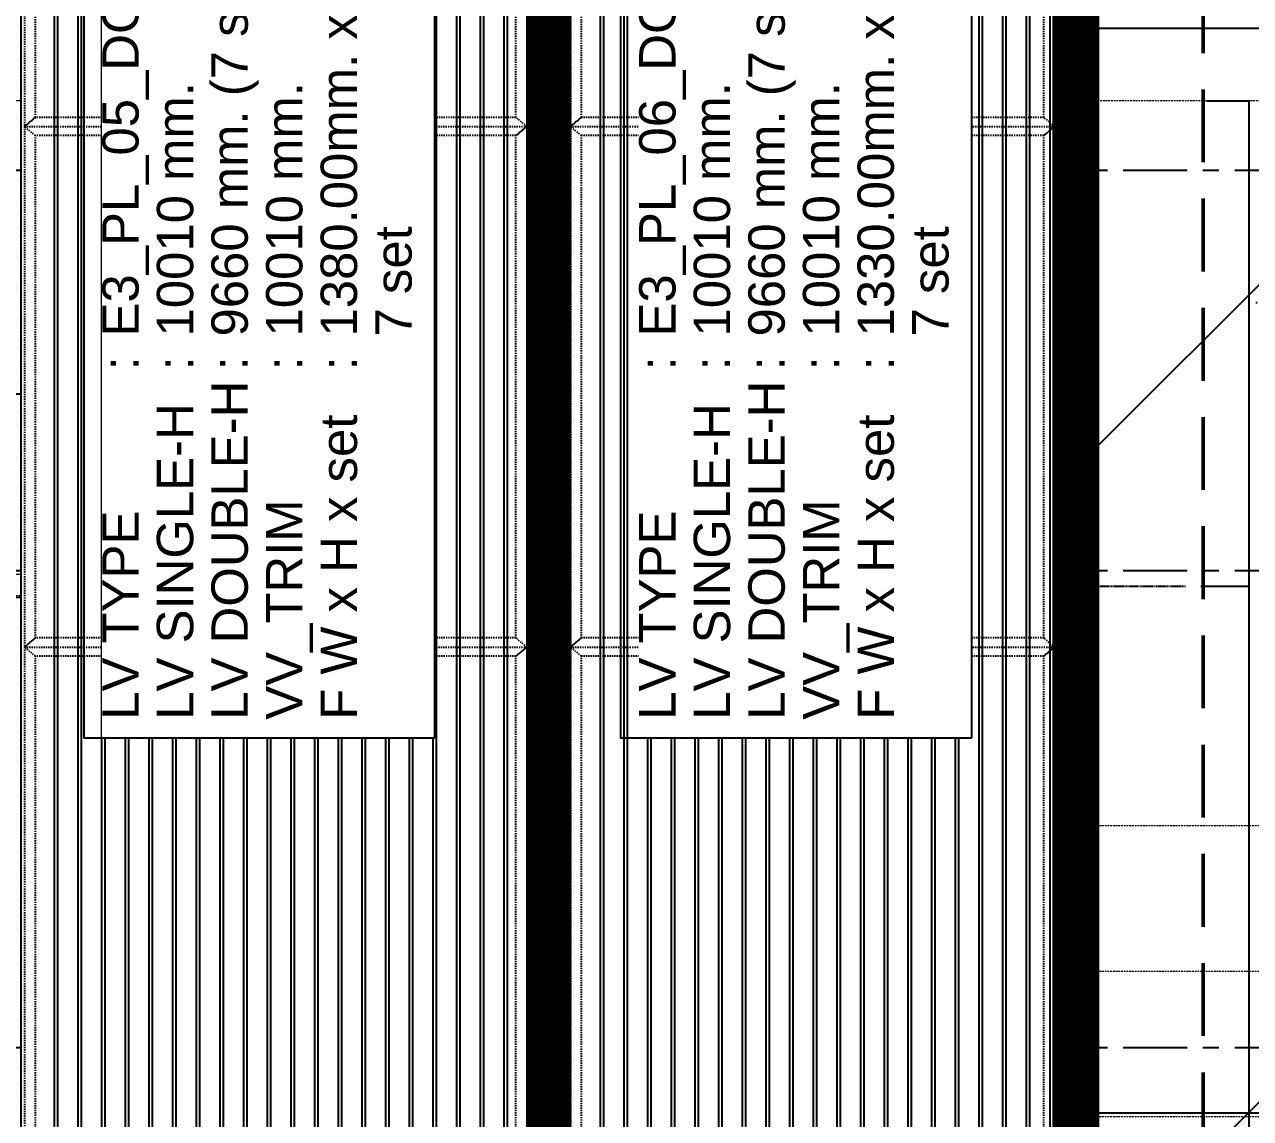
# Model space of a CAD drawing. Header units: millimetres. Extents: x 663313 to 1226001, y 1431724 to 1620898.
# Drawn here: x 960317 to 963686, y 1515950 to 1518955 of the extents above; entities that cross this region are included whole.
import ezdxf

# ---------------------------------------------------------------- set-up
doc = ezdxf.new("R2010")
doc.units = ezdxf.units.MM
doc.set_wipeout_variables(frame=1)
for name, pattern in [('CENTER', [50.8, 31.75, -6.35, 6.35, -6.35]), ('DPA_Grid _ Level 100', [1000, 550, -160, 130, -160]), ('DPA_Hidden 50', [300, 200, -100]), ('Grid Line', [22.225, 12.7, -3.175, 3.175, -3.175]), ('HIDDEN', [0.375, 0.25, -0.125]), ('TA_GL_000.70000', [1.925, 0.7, -0.175, 0.175, -0.175, 0.7]), ('TA_HL_001.00000', [6.5, 3.55, -2.95]), ('XKITLINE00', [0]), ('XKITLINE02', [4, 2, -2])]:
    doc.linetypes.add(name, pattern=pattern)
for name, color, linetype, plot in [('000 - 0_HIDE_OBJ_FRAMING_DEF_SUB', 7, 'Continuous', False), ('000_AREA_ASPG_AREA_HATCH_', 7, 'Continuous', False), ('000_AREA_ASPG_AREA_MAIN_COLOR_1', 7, 'Continuous', False)]:
    doc.layers.add(name, color=color, linetype=linetype, plot=plot)
for name, color, linetype in [('000 - 0_SYM_DWG_GRIDLINE_MAIN_COLOR_251', 7, 'Continuous'), ('000 - CONCRETE_COL_HATCH_', 7, 'Continuous'), ('000 - CONCRETE_PRECAST_MAIN_COLOR_1', 7, 'Continuous'), ('000 - CONCRETE_PRECAST_MAIN_COLOR_3', 7, 'Continuous'), ('000 - CONCRETE_PRECAST_WIPEOUT_', 7, 'Continuous'), ('000 - ESTIMATE_ASPG_MAIN_COLOR_6', 7, 'Continuous'), ('000 - ESTIMATE_ASPG_TEXT_COLOR_1', 7, 'Continuous'), ('000 - ESTIMATE_ASPG_WIPEOUT_', 7, 'Continuous'), ('000 - GRID', 7, 'CENTER'), ('010 - ASPG_EXTR_MAIN_COLOR_2', 7, 'Continuous'), ('010 - ASPG_EXTR_WIPEOUT_', 7, 'Continuous'), ('010 - ASPG_FRAMING_MAIN_COLOR_1', 7, 'Continuous'), ('010 - ASPG_FRAMING_SUB_COLOR_2', 7, 'Continuous')]:
    doc.layers.add(name, color=color, linetype=linetype)
for name, color, linetype, lineweight in [('A-FLOR-E', 7, 'Continuous', 9), ('Bolt', 7, 'Continuous', 0), ('Part', 7, 'Continuous', 0)]:
    doc.layers.add(name, color=color, linetype=linetype, lineweight=lineweight)
doc.styles.add('_Arial', font='arial.ttf')
doc.styles.add('Arial', font='arial.ttf')
doc.styles.add('TA', font='', dxfattribs={"height": 4.5})
doc.styles.get('TA').set_extended_font_data('Cordia New')
doc.dimstyles.new('Dim - 40 - End', dxfattribs={"dimscale": 0.04, "dimtxt": 3, "dimasz": 1, "dimexe": 0, "dimexo": 2.5, "dimgap": 1.5, "dimtad": 1, "dimdec": 0, "dimlfac": 1000, "dimzin": 1, "dimdsep": 46, "dimtxsty": 'Arial', "dimblk": 'END', "dimcen": 0.09, "dimclrd": 7, "dimclre": 7, "dimclrt": 7, "dimadec": 0, "dimazin": 0, "dimtfac": 1, "dimtdec": 0, "dimtix": 1, "dimtofl": 0, "dimtmove": 2, "dimatfit": 3, "dimfxl": 1, "dimtfill": 1, "dimtfillclr": 256, "dimtolj": 1, "dimtzin": 0, "dimarcsym": 0})

# ---------------------------------------------------------------- blocks, each defined once
blk = doc.blocks.new('*U4825')
at = {"layer": '000 - 0_SYM_DWG_GRIDLINE_MAIN_COLOR_251', "color": 7, "linetype": 'ByBlock', "ltscale": 5}
blk.add_line((30, 0), (-326, 0), dxfattribs=at)
at = {"color": 7, "style": 'TA', "flags": 1}
blk.add_attdef('LOCATION', (6, -6), '', height=4.5, rotation=270, dxfattribs=at)
blk = doc.blocks.new('W-1-PP18-ST_ENT4_REV00_20260602-145720_ELEVATION_3_DIMS')
at = {"layer": '000 - GRID', "color": 7, "linetype": 'TA_GL_000.70000', "xscale": 50, "yscale": 50, "zscale": 50, "rotation": 180}
for p in [(-14800, 110950), (-14800, 109850), (-14800, 108540)]:
    blk.add_blockref('*U4825', p, dxfattribs=at)
blk = doc.blocks.new('DPA_AN_Callout - DPA_AN_Callout-24593721-ENT 4 ELE-3 sheet')
at = {"layer": '000 - 0_HIDE_OBJ_FRAMING_DEF_SUB', "color": 7, "linetype": 'DPA_Hidden 50', "lineweight": 50}
blk.add_line((-1801315.9, 115371.7), (-1801315.9, 106063.9), dxfattribs=at)
blk = doc.blocks.new('W-1-PP18-ST_ENT4_REV00_20260602-153342_ELEVATION_3_EX')
at = {"layer": '000 - 0_HIDE_OBJ_FRAMING_DEF_SUB', "color": 7, "linetype": 'DPA_Grid _ Level 100'}
blk.add_line((-21029.5361, 110950), (7102.1056, 110950), dxfattribs=at)
at = {"layer": '000 - 0_HIDE_OBJ_FRAMING_DEF_SUB', "color": 7}
blk.add_blockref('DPA_AN_Callout - DPA_AN_Callout-24593721-ENT 4 ELE-3 sheet', (1797178.8102, 0), dxfattribs=at)
blk = doc.blocks.new('GM_Louver Grill Vertical Z1 - Z Profile-23736417-ENT 4 ELE-3 sheet')
at = {"layer": '000 - 0_HIDE_OBJ_FRAMING_DEF_SUB', "color": 7}
blk.add_line((-1809423.6, 105340), (-1809423.6, 115350), dxfattribs=at)
blk = doc.blocks.new('8')
at = {"layer": '000 - 0_HIDE_OBJ_FRAMING_DEF_SUB', "color": 7}
for p, q in [((187024.8, 105340), (187024.8, 115350)), ((187124.8, 105340), (187124.8, 115350)), ((188524.8, 115350), (188524.8, 105340))]:
    blk.add_line(p, q, dxfattribs=at)
for points in [[(187074.8, 115350), (185574.8, 115350), (185574.8, 105340), (187074.8, 105340)], [(187074.8, 115350), (188574.8, 115350), (188574.8, 105340), (187074.8, 105340)]]:
    blk.add_lwpolyline(points, close=True, dxfattribs=at)
for p in [(1995098.5, 0), (1995173.5, 0), (1995248.5, 0), (1995323.5, 0), (1995398.5, 0), (1995473.5, 0), (1995548.5, 0), (1995623.5, 0), (1995698.5, 0), (1995773.5, 0), (1995848.5, 0), (1995923.5, 0), (1995998.5, 0), (1996073.5, 0), (1996148.5, 0), (1996223.5, 0), (1996298.5, 0), (1996373.5, 0), (1996598.5, 0), (1996673.5, 0), (1996748.5, 0), (1996823.5, 0), (1996898.5, 0), (1996973.5, 0), (1997048.5, 0), (1997123.5, 0), (1997198.5, 0), (1997273.5, 0), (1997348.5, 0), (1997423.5, 0), (1997498.5, 0), (1997573.5, 0), (1997648.5, 0), (1997723.5, 0), (1997798.5, 0), (1997873.5, 0)]:
    blk.add_blockref('GM_Louver Grill Vertical Z1 - Z Profile-23736417-ENT 4 ELE-3 sheet', p, dxfattribs=at)
blk = doc.blocks.new('*A3565474')
at = {"layer": 'Part', "color": 7, "linetype": 'XKITLINE00', "lineweight": 0}
for p, q in [((691.98721, 131.130227), (691.98721, 118.530227)), ((692.98721, 131.130227), (691.98721, 131.130227)), ((692.98721, 131.130227), (692.98721, 118.530227)), ((691.98721, 117.820227), (691.98721, 103.530227)), ((692.98721, 117.820227), (692.98721, 111.630227)), ((692.98721, 107.630227), (692.98721, 103.530227)), ((691.98721, 102.820227), (691.98721, 88.530227)), ((692.98721, 102.820227), (692.98721, 88.530227)), ((691.98721, 87.820227), (691.98721, 84.030227)), ((692.98721, 84.030227), (692.98721, 87.820227)), ((691.98721, 84.030227), (692.98721, 84.030227))]:
    blk.add_line(p, q, dxfattribs=at)
at = {"layer": 'Part', "color": 7, "linetype": 'XKITLINE02', "lineweight": 0}
for p, q in [((691.987211, 131.130227), (691.987211, 84.030227)), ((692.45721, 131.130227), (692.45721, 84.030227)), ((692.457211, 131.130227), (692.457211, 84.030227)), ((692.51721, 131.130227), (692.51721, 84.030227)), ((692.517211, 131.130227), (692.517211, 84.030227)), ((692.987211, 131.130227), (692.98721, 131.130227)), ((692.987211, 131.130227), (692.98721, 131.130227)), ((692.987211, 84.030227), (692.987211, 131.130227)), ((691.98721, 118.530227), (691.98721, 117.820227)), ((692.98721, 118.530227), (692.98721, 117.820227)), ((692.98721, 111.630227), (692.98721, 107.630227)), ((691.98721, 103.530227), (691.98721, 102.820227)), ((692.98721, 103.530227), (692.98721, 102.820227)), ((691.98721, 88.530227), (691.98721, 87.820227)), ((692.98721, 88.530227), (692.98721, 87.820227)), ((692.987211, 84.030227), (692.98721, 84.030227)), ((692.987211, 84.030227), (692.98721, 84.030227))]:
    blk.add_line(p, q, dxfattribs=at)
blk = doc.blocks.new('*A3668510')
at = {"layer": 'Part', "color": 7, "linetype": 'XKITLINE00', "lineweight": 0}
for p, q in [((692.517208, 117.820227), (692.457208, 117.820227)), ((692.457208, 117.520227), (692.457208, 117.820227)), ((692.51721, 117.820227), (692.517208, 117.820227)), ((692.517208, 117.820227), (692.517208, 117.520227)), ((692.517208, 117.520227), (692.457208, 117.520227)), ((692.45721, 116.820227), (692.457208, 117.520227)), ((692.517208, 117.520227), (692.51721, 116.820227)), ((692.51721, 116.820227), (692.45721, 116.820227))]:
    blk.add_line(p, q, dxfattribs=at)
at = {"layer": 'Part', "color": 7, "linetype": 'XKITLINE02', "lineweight": 0}
for p, q in [((692.45721, 116.820227), (692.45721, 117.820227)), ((692.51721, 117.820227), (692.517208, 117.820227)), ((692.51721, 116.820227), (692.51721, 117.820227))]:
    blk.add_line(p, q, dxfattribs=at)
blk = doc.blocks.new('*A3669511')
at = {"layer": 'Part', "color": 7, "linetype": 'XKITLINE00', "lineweight": 0}
for p, q in [((691.987208, 117.820227), (691.987208, 117.880227)), ((692.987208, 117.820227), (691.987208, 117.820227)), ((692.987208, 117.820227), (692.987208, 117.880227)), ((692.98721, 117.820227), (692.987208, 117.820227))]:
    blk.add_line(p, q, dxfattribs=at)
at = {"layer": 'Part', "color": 7, "linetype": 'XKITLINE02', "lineweight": 0}
for p, q in [((691.987208, 117.880227), (691.98721, 117.880227)), ((691.987208, 117.880227), (692.98721, 117.880227)), ((691.98721, 117.880227), (691.98721, 117.820227)), ((692.987208, 117.820227), (692.98721, 117.820227)), ((692.98721, 117.880227), (692.98721, 117.820227))]:
    blk.add_line(p, q, dxfattribs=at)
blk = doc.blocks.new('*A3670512')
at = {"layer": 'Bolt'}
for points in [[(692.257, 117.94), (692.257, 117.88), (692.117, 117.88), (692.117, 117.94)], [(692.857, 117.94), (692.857, 117.88), (692.717, 117.88), (692.717, 117.94)], [(692.257, 117.88), (692.257, 117.82), (692.117, 117.82), (692.117, 117.88)], [(692.857, 117.88), (692.857, 117.82), (692.717, 117.82), (692.717, 117.88)]]:
    blk.add_hatch(color=7, dxfattribs=at).paths.add_polyline_path(points, flags=17)
at = {"layer": 'Bolt', "color": 7, "linetype": 'XKITLINE00', "lineweight": 0}
for p, q in [((692.117, 117.88), (692.117, 117.94)), ((692.187, 117.741), (692.187, 118.17)), ((692.257, 117.88), (692.257, 117.94)), ((692.717, 117.88), (692.717, 117.94)), ((692.787, 117.741), (692.787, 118.17)), ((692.857, 117.88), (692.857, 117.94)), ((692.117, 117.82), (692.117, 117.88)), ((692.257, 117.82), (692.257, 117.88)), ((692.717, 117.82), (692.717, 117.88)), ((692.857, 117.82), (692.857, 117.88))]:
    blk.add_line(p, q, dxfattribs=at)
blk = doc.blocks.new('*A3676518')
at = {"layer": 'Part', "color": 7, "linetype": 'XKITLINE00', "lineweight": 0}
for p, q in [((691.38721, 131.230227), (691.38721, 131.330227)), ((693.58721, 131.330227), (691.38721, 131.330227)), ((693.58721, 131.230227), (691.38721, 131.230227)), ((693.58721, 131.230227), (693.58721, 131.330227)), ((693.58721, 131.330227), (693.587211, 131.330227)), ((693.587211, 131.230227), (693.58721, 131.230227))]:
    blk.add_line(p, q, dxfattribs=at)
at = {"layer": 'Part', "color": 7, "linetype": 'XKITLINE02', "lineweight": 0}
for p, q in [((691.387211, 131.230227), (691.387211, 131.330227)), ((693.587211, 131.330227), (693.58721, 131.330227)), ((693.58721, 131.230227), (693.587211, 131.230227)), ((693.587211, 131.230227), (693.587211, 131.330227))]:
    blk.add_line(p, q, dxfattribs=at)
blk = doc.blocks.new('*A3677519')
at = {"layer": 'Part', "color": 7, "linetype": 'XKITLINE00', "lineweight": 0}
for p, q in [((692.51721, 131.230227), (692.51721, 131.130227)), ((693.11721, 131.180227), (692.56721, 131.180227)), ((692.56721, 131.180227), (692.56721, 131.130227)), ((693.11721, 131.230227), (693.11721, 131.180227))]:
    blk.add_line(p, q, dxfattribs=at)
at = {"layer": 'Part', "color": 7, "linetype": 'XKITLINE02', "lineweight": 0}
for p, q in [((692.51721, 131.230227), (693.117211, 131.230227)), ((692.51721, 131.130227), (692.517211, 130.630227)), ((692.56721, 131.130227), (692.567211, 130.630227)), ((693.117211, 131.230227), (693.117211, 131.180227)), ((692.567211, 130.630227), (692.51721, 130.630227))]:
    blk.add_line(p, q, dxfattribs=at)
blk = doc.blocks.new('*A3678520')
at = {"layer": 'Part', "color": 7, "linetype": 'XKITLINE00', "lineweight": 0}
for p, q in [((691.187209, 131.530227), (691.38721, 131.330227)), ((693.61721, 131.330227), (693.787209, 131.530227)), ((691.38721, 131.330227), (693.617211, 131.330227))]:
    blk.add_line(p, q, dxfattribs=at)
at = {"layer": 'Part', "color": 7, "linetype": 'XKITLINE02', "lineweight": 0}
for p, q in [((693.787212, 131.530227), (691.187209, 131.530227)), ((691.387211, 131.330227), (691.187212, 131.530227)), ((693.617211, 131.330227), (693.787212, 131.530227)), ((693.617211, 131.330227), (693.61721, 131.330227))]:
    blk.add_line(p, q, dxfattribs=at)
blk = doc.blocks.new('*A3679521')
at = {"layer": 'Bolt', "color": 7, "linetype": 'XKITLINE02', "lineweight": 0}
for p, q in [((692.567211, 131.100227), (692.517211, 131.100227)), ((692.646411, 130.930227), (692.217211, 130.930227)), ((692.517211, 131.000227), (692.457211, 131.000227)), ((692.517211, 130.860227), (692.457211, 130.860227)), ((692.567211, 130.760227), (692.517211, 130.760227))]:
    blk.add_line(p, q, dxfattribs=at)
blk = doc.blocks.new('*A3680522')
at = {"layer": 'Bolt'}
for points in [[(691.517, 131.23), (691.517, 131.33), (691.657, 131.33), (691.657, 131.23)], [(693.317, 131.23), (693.317, 131.33), (693.457, 131.33), (693.457, 131.23)]]:
    blk.add_hatch(color=7, dxfattribs=at).paths.add_polyline_path(points, flags=17)
at = {"layer": 'Bolt', "color": 7, "linetype": 'XKITLINE00', "lineweight": 0}
for p, q in [((691.517, 131.23), (691.517, 131.33)), ((691.587, 131.23), (691.587, 131.33)), ((691.657, 131.23), (691.657, 131.33)), ((693.317, 131.23), (693.317, 131.33)), ((693.387, 131.23), (693.387, 131.33)), ((693.457, 131.23), (693.457, 131.33))]:
    blk.add_line(p, q, dxfattribs=at)
blk = doc.blocks.new('END')
at = {"color": 7}
for p, q in [((2, 0), (-2, 0)), ((-1, -1), (1, 1)), ((0, 2), (0, -2))]:
    blk.add_line(p, q, dxfattribs=at)
blk = doc.blocks.new('*D5016')
at = {"layer": '000 - 0_HIDE_OBJ_FRAMING_DEF_SUB', "color": 7, "lineweight": -2, "transparency": 16777216}
for p, q in [((-4143.7, 109807.5), (-4010.3, 109807.5)), ((-4010.3, 108307.5), (-4010.3, 109807.5)), ((-4186.6, 108307.5), (-4010.3, 108307.5))]:
    blk.add_line(p, q, dxfattribs=at)
at = {"layer": 'Defpoints', "color": 7, "transparency": 16777216}
for p in [(-4143.8, 109807.5), (-4010.3, 109807.5), (-4186.7, 108307.5)]:
    blk.add_point(p, dxfattribs=at)
at = {"layer": '000 - 0_HIDE_OBJ_FRAMING_DEF_SUB', "color": 7, "lineweight": -2, "transparency": 16777216, "xscale": 0.04, "yscale": 0.04, "zscale": 0.04}
for p, rotation in [((-4010.3, 109807.5), 90), ((-4010.3, 108307.5), 270)]:
    blk.add_blockref('END', p, dxfattribs=dict(at, rotation=rotation))
at = {"layer": '000 - 0_HIDE_OBJ_FRAMING_DEF_SUB', "color": 7, "transparency": 16777216, "insert": (-4010.4, 109057.5), "char_height": 0.12, "attachment_point": 5, "rotation": 90, "style": 'Arial', "bg_fill": 3, "box_fill_scale": 1.1, "bg_fill_color": 256, "bg_fill_true_color": 13158600, "bg_fill_transparency": 0}
blk.add_mtext('\\A1;1500000', dxfattribs=at)
blk = doc.blocks.new('*D5017')
at = {"layer": '000 - 0_HIDE_OBJ_FRAMING_DEF_SUB', "color": 7, "lineweight": -2, "transparency": 16777216}
for p, q in [((-4128, 111140), (-4010.3, 111140)), ((-4010.3, 109807.5), (-4010.3, 111140)), ((-4143.7, 109807.5), (-4010.3, 109807.5))]:
    blk.add_line(p, q, dxfattribs=at)
at = {"layer": 'Defpoints', "color": 7, "transparency": 16777216}
for p in [(-4128.1, 111140), (-4010.3, 111140), (-4143.8, 109807.5)]:
    blk.add_point(p, dxfattribs=at)
at = {"layer": '000 - 0_HIDE_OBJ_FRAMING_DEF_SUB', "color": 7, "lineweight": -2, "transparency": 16777216, "xscale": 0.04, "yscale": 0.04, "zscale": 0.04}
for p, rotation in [((-4010.3, 111140), 90), ((-4010.3, 109807.5), 270)]:
    blk.add_blockref('END', p, dxfattribs=dict(at, rotation=rotation))
at = {"layer": '000 - 0_HIDE_OBJ_FRAMING_DEF_SUB', "color": 7, "transparency": 16777216, "insert": (-4010.4, 110473.7), "char_height": 0.12, "attachment_point": 5, "rotation": 90, "style": 'Arial', "bg_fill": 3, "box_fill_scale": 1.1, "bg_fill_color": 256, "bg_fill_true_color": 13158600, "bg_fill_transparency": 0}
blk.add_mtext('\\A1;1332500', dxfattribs=at)
blk = doc.blocks.new('*D5036')
at = {"layer": '000 - 0_HIDE_OBJ_FRAMING_DEF_SUB', "color": 7, "lineweight": -2, "transparency": 16777216}
for p, q in [((-7825, 110084.2), (-7825, 110335.1)), ((-7825, 110335.1), (-4930, 110335.1)), ((-4930, 110084.2), (-4930, 110335.1))]:
    blk.add_line(p, q, dxfattribs=at)
at = {"layer": 'Defpoints', "color": 7, "transparency": 16777216}
for p in [(-4930, 110335.1), (-7825, 110084.1), (-4930, 110084.1)]:
    blk.add_point(p, dxfattribs=at)
at = {"layer": '000 - 0_HIDE_OBJ_FRAMING_DEF_SUB', "color": 7, "lineweight": -2, "transparency": 16777216, "xscale": 0.04, "yscale": 0.04, "zscale": 0.04, "rotation": 180}
blk.add_blockref('END', (-7825, 110335.1), dxfattribs=at)
at = {"layer": '000 - 0_HIDE_OBJ_FRAMING_DEF_SUB', "color": 7, "lineweight": -2, "transparency": 16777216, "xscale": 0.04, "yscale": 0.04, "zscale": 0.04}
blk.add_blockref('END', (-4930, 110335.1), dxfattribs=at)
at = {"layer": '000 - 0_HIDE_OBJ_FRAMING_DEF_SUB', "color": 7, "transparency": 16777216, "insert": (-6377.5, 110335.2), "char_height": 0.12, "attachment_point": 5, "style": 'Arial', "bg_fill": 3, "box_fill_scale": 1.1, "bg_fill_color": 256, "bg_fill_true_color": 13158600, "bg_fill_transparency": 0}
blk.add_mtext('\\A1;2894997', dxfattribs=at)
blk = doc.blocks.new('*D4541')
at = {"layer": '000 - 0_HIDE_OBJ_FRAMING_DEF_SUB', "color": 7, "lineweight": -2, "transparency": 16777216}
for p, q in [((-4930, 109839.9), (-4930, 109199.2)), ((-4930, 109199.2), (-4905, 109199.2)), ((-4905, 109005.2), (-4905, 109199.2))]:
    blk.add_line(p, q, dxfattribs=at)
at = {"layer": 'Defpoints', "color": 7, "transparency": 16777216}
for p in [(-4930, 109840), (-4905, 109005.1)]:
    blk.add_point(p, dxfattribs=at)
at = {"layer": '000 - 0_HIDE_OBJ_FRAMING_DEF_SUB', "color": 7, "lineweight": -2, "transparency": 16777216, "xscale": 0.04, "yscale": 0.04, "zscale": 0.04, "rotation": 180}
blk.add_blockref('END', (-4930, 109199.2), dxfattribs=at)
at = {"layer": '000 - 0_HIDE_OBJ_FRAMING_DEF_SUB', "color": 7, "lineweight": -2, "transparency": 16777216, "xscale": 0.04, "yscale": 0.04, "zscale": 0.04}
blk.add_blockref('END', (-4905, 109199.2), dxfattribs=at)
at = {"layer": '000 - 0_HIDE_OBJ_FRAMING_DEF_SUB', "color": 7, "transparency": 16777216, "insert": (-4917.5, 109199.4), "char_height": 0.12, "attachment_point": 5, "style": 'Arial', "bg_fill": 3, "box_fill_scale": 1.1, "bg_fill_color": 256, "bg_fill_true_color": 13158600, "bg_fill_transparency": 0}
blk.add_mtext('\\A1;25000', dxfattribs=at)
at = {"layer": 'Defpoints', "color": 7, "transparency": 16777216}
blk.add_point((-4905, 109199.2), dxfattribs=at)
blk = doc.blocks.new('*D5037')
at = {"layer": '000 - 0_HIDE_OBJ_FRAMING_DEF_SUB', "color": 7, "lineweight": -2, "transparency": 16777216}
for p, q in [((-4905, 110141.1), (-4905, 110335.1)), ((-4905, 110335.1), (-4505, 110335.1)), ((-4505, 110206.8), (-4505, 110335.1))]:
    blk.add_line(p, q, dxfattribs=at)
at = {"layer": 'Defpoints', "color": 7, "transparency": 16777216}
for p in [(-4505, 110335.1), (-4505, 110206.7), (-4905, 110141)]:
    blk.add_point(p, dxfattribs=at)
at = {"layer": '000 - 0_HIDE_OBJ_FRAMING_DEF_SUB', "color": 7, "lineweight": -2, "transparency": 16777216, "xscale": 0.04, "yscale": 0.04, "zscale": 0.04, "rotation": 180}
blk.add_blockref('END', (-4905, 110335.1), dxfattribs=at)
at = {"layer": '000 - 0_HIDE_OBJ_FRAMING_DEF_SUB', "color": 7, "lineweight": -2, "transparency": 16777216, "xscale": 0.04, "yscale": 0.04, "zscale": 0.04}
blk.add_blockref('END', (-4505, 110335.1), dxfattribs=at)
at = {"layer": '000 - 0_HIDE_OBJ_FRAMING_DEF_SUB', "color": 7, "transparency": 16777216, "insert": (-4705, 110335.2), "char_height": 0.12, "attachment_point": 5, "style": 'Arial', "bg_fill": 3, "box_fill_scale": 1.1, "bg_fill_color": 256, "bg_fill_true_color": 13158600, "bg_fill_transparency": 0}
blk.add_mtext('\\A1;400000', dxfattribs=at)
blk = doc.blocks.new('W-1-PP18-ST_ENT4_REV00_20260602-155515_ELEVATION_3_PRECAST')
at = {"color": 7}
blk.add_wipeout([(-4425, 105360), (-1445, 105360), (-1445, 115360), (-4425, 115360)], dxfattribs=at).dxf.layer = '000 - CONCRETE_PRECAST_WIPEOUT_'
at = {"layer": '000 - CONCRETE_COL_HATCH_'}
h = blk.add_hatch(dxfattribs=at)
h.set_pattern_fill('ANSI31')
h.set_pattern_definition([(45, (0, 0), (-1122.532, 1122.532), [])])
edge = h.paths.add_edge_path()
edge.add_line((-1445, 105360), (-1445, 115360))
edge.add_line((-1445, 115360), (-4425, 115360))
edge.add_line((-4425, 115360), (-4425, 105340))
edge.add_line((-4425, 105340), (-13505, 105340))
edge.add_line((-13505, 105340), (-13505, 102340))
edge.add_line((-13505, 102340), (-1445, 102340))
edge.add_line((-1445, 102340), (-1445, 105340))
h = blk.add_hatch(dxfattribs=at)
h.set_pattern_fill('AR-CONC', scale=0.05)
h.set_pattern_definition([(50, (0, 0), (4554.62, -398.48), [476.25, -5238.75]), (355, (0, 0), (-881.09, 4776.42), [381, -4191.01]), (100.4514, (379.6, -33), (3673.53, 4377.94), [404.75, -4452.26]), (46.184, (5e-14, 1270), (6776.98, -1051.06), [714.38, -7858.13]), (96.6356, (565, 1182.4), (5935.1, 6185.65), [607.13, -6678.4]), (351.184, (5e-14, 1270), (5935.1, 6185.65), [571.5, -6286.5]), (21, (635, 952.5), (3790.36, -2556.63), [476.25, -5238.75]), (326, (635, 952.5), (1545.05, 4604.7), [381, -4191]), (71.4514, (951, 739.4), (5335.41, 2048.07), [404.75, -4452.25]), (37.5, (0, 0), (77.215, 2113.876), [0, -4140.2, 0, -4254.5, 0, -4206.875]), (7.5, (0, 0), (1670.49, 2504.514), [0, -2425.7, 0, -4044.95, 0, -1603.375]), (327.5, (-1416, 5e-14), (3389.765, -143.219), [0, -1587.5, 0, -4953, 0, -6572.25]), (317.5, (-2051, 8e-14), (3703.23, 635.66), [0, -2063.75, 0, -3289.3, 0, -4667.25])])
edge = h.paths.add_edge_path()
edge.add_line((-1445, 105360), (-1445, 115360))
edge.add_line((-1445, 115360), (-4425, 115360))
edge.add_line((-4425, 115360), (-4425, 105340))
edge.add_line((-4425, 105340), (-13505, 105340))
edge.add_line((-13505, 105340), (-13505, 102340))
edge.add_line((-13505, 102340), (-1445, 102340))
edge.add_line((-1445, 102340), (-1445, 105340))
at = {"layer": '000 - CONCRETE_PRECAST_MAIN_COLOR_1', "color": 7}
blk.add_lwpolyline([(-2945, 111340), (-2945, 108360), (-4425, 108360), (-4425, 111340)], close=True, dxfattribs=at)
at = {"layer": '000 - CONCRETE_PRECAST_MAIN_COLOR_3', "color": 7}
blk.add_lwpolyline([(-1445, 105360), (-1445, 115360), (-4425, 115360), (-4425, 105340), (-13505, 105340), (-13505, 102340), (-1445, 102340), (-1445, 105340)], dxfattribs=at)
blk = doc.blocks.new('*U4743')
at = {"color": 7}
blk.add_wipeout([(50, 0), (1450, 0), (1450, 10010), (50, 10010)], dxfattribs=at).dxf.layer = '010 - ASPG_EXTR_WIPEOUT_'
at = {"layer": '010 - ASPG_EXTR_MAIN_COLOR_2', "color": 7}
for points in [[(141.5, 0), (151.7, 0), (151.7, 10010), (141.5, 10010)], [(206.5, 0), (216.7, 0), (216.7, 10010), (206.5, 10010)], [(271.5, 0), (281.7, 0), (281.7, 10010), (271.5, 10010)], [(336.5, 0), (346.7, 0), (346.7, 10010), (336.5, 10010)], [(401.5, 0), (411.7, 0), (411.7, 10010), (401.5, 10010)], [(466.5, 0), (476.7, 0), (476.7, 10010), (466.5, 10010)], [(531.5, 0), (541.7, 0), (541.7, 10010), (531.5, 10010)], [(596.5, 0), (606.7, 0), (606.7, 10010), (596.5, 10010)], [(661.5, 0), (671.7, 0), (671.7, 10010), (661.5, 10010)], [(726.5, 0), (736.7, 0), (736.7, 10010), (726.5, 10010)], [(791.5, 0), (801.7, 0), (801.7, 10010), (791.5, 10010)], [(856.5, 0), (866.7, 0), (866.7, 10010), (856.5, 10010)], [(921.5, 0), (931.7, 0), (931.7, 10010), (921.5, 10010)], [(986.5, 0), (996.7, 0), (996.7, 10010), (986.5, 10010)], [(1051.5, 0), (1061.7, 0), (1061.7, 10010), (1051.5, 10010)], [(1116.5, 0), (1126.7, 0), (1126.7, 10010), (1116.5, 10010)], [(1181.5, 0), (1191.7, 0), (1191.7, 10010), (1181.5, 10010)], [(1246.5, 0), (1256.7, 0), (1256.7, 10010), (1246.5, 10010)], [(1311.5, 0), (1321.7, 0), (1321.7, 10010), (1311.5, 10010)], [(1376.5, 0), (1386.7, 0), (1386.7, 10010), (1376.5, 10010)]]:
    blk.add_lwpolyline(points, close=True, dxfattribs=at)
at = {"layer": '010 - ASPG_FRAMING_SUB_COLOR_2', "color": 7}
blk.add_lwpolyline([(50, 0), (1450, 0), (1450, 10010), (50, 10010)], close=True, dxfattribs=at)
at = {"color": 7}
blk.add_wipeout([(1450, 0), (1550, 0), (1550, 10010), (1450, 10010)], dxfattribs=at).dxf.layer = '010 - ASPG_EXTR_WIPEOUT_'
at = {"layer": '010 - ASPG_EXTR_MAIN_COLOR_2', "color": 7}
blk.add_lwpolyline([(1441.5, 0), (1451.7, 0), (1451.7, 10010), (1441.5, 10010)], close=True, dxfattribs=at)
at = {"layer": '010 - ASPG_FRAMING_MAIN_COLOR_1', "color": 7}
for points in [[(1450, 0), (1460, 0), (1460, 10010), (1450, 10010)], [(1540, 0), (1550, 0), (1550, 10010), (1540, 10010)]]:
    blk.add_lwpolyline(points, close=True, dxfattribs=at)
at = {"layer": '010 - ASPG_FRAMING_SUB_COLOR_2', "color": 7}
blk.add_lwpolyline([(1450, 0), (1550, 0), (1550, 10010), (1450, 10010)], close=True, dxfattribs=at)
blk = doc.blocks.new('*U4740')
at = {"color": 7}
blk.add_wipeout([(50, 0), (1400, 0), (1400, 10010), (50, 10010)], dxfattribs=at).dxf.layer = '010 - ASPG_EXTR_WIPEOUT_'
at = {"layer": '010 - ASPG_EXTR_MAIN_COLOR_2', "color": 7}
for points in [[(141.5, 0), (151.7, 0), (151.7, 10010), (141.5, 10010)], [(206.5, 0), (216.7, 0), (216.7, 10010), (206.5, 10010)], [(271.5, 0), (281.7, 0), (281.7, 10010), (271.5, 10010)], [(336.5, 0), (346.7, 0), (346.7, 10010), (336.5, 10010)], [(401.5, 0), (411.7, 0), (411.7, 10010), (401.5, 10010)], [(466.5, 0), (476.7, 0), (476.7, 10010), (466.5, 10010)], [(531.5, 0), (541.7, 0), (541.7, 10010), (531.5, 10010)], [(596.5, 0), (606.7, 0), (606.7, 10010), (596.5, 10010)], [(661.5, 0), (671.7, 0), (671.7, 10010), (661.5, 10010)], [(726.5, 0), (736.7, 0), (736.7, 10010), (726.5, 10010)], [(791.5, 0), (801.7, 0), (801.7, 10010), (791.5, 10010)], [(856.5, 0), (866.7, 0), (866.7, 10010), (856.5, 10010)], [(921.5, 0), (931.7, 0), (931.7, 10010), (921.5, 10010)], [(986.5, 0), (996.7, 0), (996.7, 10010), (986.5, 10010)], [(1051.5, 0), (1061.7, 0), (1061.7, 10010), (1051.5, 10010)], [(1116.5, 0), (1126.7, 0), (1126.7, 10010), (1116.5, 10010)], [(1181.5, 0), (1191.7, 0), (1191.7, 10010), (1181.5, 10010)], [(1246.5, 0), (1256.7, 0), (1256.7, 10010), (1246.5, 10010)], [(1311.5, 0), (1321.7, 0), (1321.7, 10010), (1311.5, 10010)]]:
    blk.add_lwpolyline(points, close=True, dxfattribs=at)
at = {"layer": '010 - ASPG_FRAMING_SUB_COLOR_2', "color": 7}
blk.add_lwpolyline([(50, 0), (1400, 0), (1400, 10010), (50, 10010)], close=True, dxfattribs=at)
at = {"color": 7}
for points in [[(-50, 0), (50, 0), (50, 10010), (-50, 10010)], [(1400, 0), (1500, 0), (1500, 10010), (1400, 10010)]]:
    blk.add_wipeout(points, dxfattribs=at).dxf.layer = '010 - ASPG_EXTR_WIPEOUT_'
at = {"layer": '010 - ASPG_EXTR_MAIN_COLOR_2', "color": 7}
blk.add_lwpolyline([(1376.5, 0), (1386.7, 0), (1386.7, 10010), (1376.5, 10010)], close=True, dxfattribs=at)
at = {"layer": '010 - ASPG_FRAMING_MAIN_COLOR_1', "color": 7}
for points in [[(-50, 0), (-40, 0), (-40, 10010), (-50, 10010)], [(40, 0), (50, 0), (50, 10010), (40, 10010)], [(1400, 0), (1410, 0), (1410, 10010), (1400, 10010)], [(1490, 0), (1500, 0), (1500, 10010), (1490, 10010)]]:
    blk.add_lwpolyline(points, close=True, dxfattribs=at)
at = {"layer": '010 - ASPG_FRAMING_SUB_COLOR_2', "color": 7}
for points in [[(-50, 0), (50, 0), (50, 10010), (-50, 10010)], [(1400, 0), (1500, 0), (1500, 10010), (1400, 10010)]]:
    blk.add_lwpolyline(points, close=True, dxfattribs=at)
blk = doc.blocks.new('*U4802')
at = {"layer": '010 - ASPG_FRAMING_MAIN_COLOR_1', "color": 7, "linetype": 'ByBlock'}
for points in [[(0, 0), (0, 1380), (25, 1350), (25, 30), (0, 0)], [(1430, 1380), (0, 1380), (25, 1350), (1405, 1350)], [(1430, 0), (1430, 1380), (1405, 1350), (1405, 30), (1430, 0)], [(25, 30), (1405, 30), (1430, 0), (0, 0), (25, 30)]]:
    blk.add_lwpolyline(points, close=True, dxfattribs=at)
blk = doc.blocks.new('*U4803')
at = {"layer": '010 - ASPG_FRAMING_MAIN_COLOR_1', "color": 7, "linetype": 'ByBlock'}
for points in [[(0, 0), (0, 1330), (25, 1300), (25, 30), (0, 0)], [(1430, 1330), (0, 1330), (25, 1300), (1405, 1300)], [(1430, 0), (1430, 1330), (1405, 1300), (1405, 30), (1430, 0)], [(25, 30), (1405, 30), (1430, 0), (0, 0), (25, 30)]]:
    blk.add_lwpolyline(points, close=True, dxfattribs=at)
blk = doc.blocks.new('A$Cd3cf6656')
at = {"color": 7}
blk.add_wipeout([(-964.7, -457.4), (1855.6, -457.4), (1855.6, 457.4), (-964.7, 457.4)], dxfattribs=at).dxf.layer = '000 - ESTIMATE_ASPG_WIPEOUT_'
at = {"layer": '000 - ESTIMATE_ASPG_MAIN_COLOR_6', "color": 7}
blk.add_lwpolyline([(-964.7, -457.4), (1855.6, -457.4), (1855.6, 507.4), (-964.7, 507.4)], close=True, dxfattribs=at)
at = {"layer": '000 - ESTIMATE_ASPG_TEXT_COLOR_1', "color": 7, "style": '_Arial'}
for s, p in [('LV TYPE', (-914.7, 356.5)), (':', (45, 356.5)), ('LV SINGLE-H', (-914.7, 206.5)), (':', (45, 206.5)), ('LV DOUBLE-H', (-914.7, 56.5)), (':', (45, 56.5)), ('VV_TRIM', (-914.7, -93.5)), (':', (45, -93.5)), ('F W x H x set', (-914.7, -243.5)), (':', (45, -243.5))]:
    blk.add_text(s, height=100, dxfattribs=at).set_placement(p)
for tag, p in [('LV_TYPE_VAL', (138.1, 356.5)), ('LV_SIN-H_VAL', (138.1, 206.5)), ('LV_DOU-H_VAL', (138.1, 56.5)), ('V-TRIM_VAL', (138.1, -93.5)), ('FRAME_VAL', (138.1, -243.5)), ('FRAME_SET', (138.1, -393.5))]:
    blk.add_attdef(tag, p, '', height=100, dxfattribs=at)
blk = doc.blocks.new('*U5420')
at = {"layer": '000_AREA_ASPG_AREA_HATCH_', "transparency": 33554539}
h = blk.add_hatch(dxfattribs=at)
h.set_pattern_fill('ANSI31')
h.set_pattern_definition([(45, (-24.4354, 9984.1105), (-2.245064, 2.245064), [])])
h.paths.add_polyline_path([(-60, 0), (60, 0), (60, 10010), (-60, 10010)])
at = {"layer": '000_AREA_ASPG_AREA_MAIN_COLOR_1', "color": 7}
blk.add_lwpolyline([(-60, 0), (60, 0), (60, 10010), (-60, 10010)], close=True, dxfattribs=at)
blk = doc.blocks.new('W-1-PP18-ST_ENT4_REV00_20260602-153434_ELEVATION_3_ST')
at = {"layer": '000 - 0_HIDE_OBJ_FRAMING_DEF_SUB', "color": 7, "linetype": 'Grid Line'}
blk.add_line((-4705, 104112.3283), (-4705, 116083.3784), dxfattribs=at)
at = {"layer": '000 - 0_HIDE_OBJ_FRAMING_DEF_SUB', "color": 7, "linetype": 'HIDDEN', "ltscale": 10}
for p, q in [((-4930, 109807.5), (-4184.6953, 109807.5)), ((-7824.9973, 109781), (-4930, 109781))]:
    blk.add_line(p, q, dxfattribs=at)
at = {"layer": 'A-FLOR-E', "color": 7, "linetype": 'HIDDEN', "ltscale": 20}
for p, q in [((-1699.9976, 111140), (-4425.0028, 111140)), ((-4505, 109150), (-1700, 109150)), ((-4505, 108750), (-1700, 108750)), ((-4505, 108350), (-1700, 108350))]:
    blk.add_line(p, q, dxfattribs=at)
blk.add_lwpolyline([(-4905, 102340), (-4905, 114650), (-4505, 114650), (-4505, 102340)], dxfattribs=at)
at = {"layer": 'Part', "color": 7, "linetype": 'XKITLINE00', "lineweight": 0}
for p, q in [((-4905, 111140), (-7850, 111140)), ((-4425.0028, 111140), (-4505, 111140))]:
    blk.add_line(p, q, dxfattribs=at)
blk.add_lwpolyline([(-7824.9973, 109840), (-4930, 109840), (-4930, 109775), (-7824.9973, 109775)], close=True, dxfattribs=at)
at = {"color": 7}
blk.add_blockref('8', (-193019.8217, 10), dxfattribs=at)
at = {"color": 7, "lineweight": 0, "xscale": 100, "yscale": 100, "zscale": 100}
for name in ['*A3678520', '*A3676518', '*A3680522', '*A3565474', '*A3679521', '*A3677519', '*A3670512', '*A3669511', '*A3668510']:
    blk.add_blockref(name, (-74454.7184, 97986.9773), dxfattribs=at)
at = {"layer": '000 - 0_HIDE_OBJ_FRAMING_DEF_SUB', "color": 7}
for base, p1, p2, picture, middle in [((-4930, 110335.1147), (-7824.9973, 110084.0764), (-4930, 110084.0764), '*D5036', (-6377.4987, 110335.236)), ((-4505, 110335.1147), (-4905, 110140.9525), (-4505, 110206.685), '*D5037', (-4705, 110335.236)), ((-4905, 109199.2362), (-4930, 109840), (-4905, 109005.0739), '*D4541', (-4917.5, 109199.3575))]:
    dim = blk.add_linear_dim(base=base, p1=p1, p2=p2, dimstyle='Dim - 40 - End', override={"dimclrd": 7, "dimclre": 7, "dimclrt": 7}, dxfattribs=at)
    dim.commit()
    dim.dimension.update_dxf_attribs({"geometry": picture, "text_midpoint": middle})
dim = blk.add_linear_dim(base=(-4010.3068, 109807.5), p1=(-4186.6552, 108307.5), p2=(-4143.8099, 109807.5), angle=90, dimstyle='Dim - 40 - End', override={"dimclrd": 7, "dimclre": 7, "dimclrt": 7}, dxfattribs=at)
dim.commit()
dim.dimension.update_dxf_attribs({"geometry": '*D5016', "text_midpoint": (-4010.4281, 109057.5)})
dim = blk.add_linear_dim(base=(-4010.3068, 111140), p1=(-4143.8099, 109807.5), p2=(-4128.1307, 111140), angle=90, dimstyle='Dim - 40 - End', override={"dimclrd": 7, "dimclre": 7, "dimclrt": 7}, dxfattribs=at)
dim.commit()
dim.dimension.update_dxf_attribs({"geometry": '*D5017', "text_midpoint": (-4010.4281, 110473.75)})
at = {"layer": 'Part', "color": 7, "linetype": 'XKITLINE00', "lineweight": 0}
blk.add_lwpolyline([(-2945.0028, 111340), (-2945.0028, 108360), (-4425.0028, 108360), (-4425.0028, 111340)], close=True, dxfattribs=at)

msp = doc.modelspace()

# ---------------------------------------------------------------- block references
at = {"color": 7}
msp.add_blockref('W-1-PP18-ST_ENT4_REV00_20260602-155515_ELEVATION_3_PRECAST', (967692.4165, 1407605.0011), dxfattribs=at)

# ---------------------------------------------------------------- next in the draw order: block references
msp.add_blockref('W-1-PP18-ST_ENT4_REV00_20260602-153434_ELEVATION_3_ST', (967692.4165, 1407605.0011), dxfattribs=at)

# ---------------------------------------------------------------- next in the draw order: block references
msp.add_blockref('W-1-PP18-ST_ENT4_REV00_20260602-145720_ELEVATION_3_DIMS', (967692.4165, 1407605.0011), dxfattribs=at)

# ---------------------------------------------------------------- next in the draw order: block references
msp.add_blockref('W-1-PP18-ST_ENT4_REV00_20260602-153342_ELEVATION_3_EX', (967692.4165, 1407605.0011), dxfattribs=at)

# ---------------------------------------------------------------- next in the draw order: block references
msp.add_blockref('*U4743', (960257.4138, 1512955.0011), dxfattribs=at)

# ---------------------------------------------------------------- next in the draw order: block references
msp.add_blockref('*U4740', (961757.4138, 1512955.0011), dxfattribs=at)

# ---------------------------------------------------------------- next in the draw order: block references
for p in [(961757.4138, 1512955.0011), (963207.4138, 1512955.0011)]:
    msp.add_blockref('*U5420', p, dxfattribs=at)
at = {"color": 7, "linetype": 'TA_HL_001.00000', "yscale": -1, "rotation": 90}
for name, p in [('*U4802', (960317.4138, 1518675.0011)), ('*U4803', (961817.4138, 1518675.0011)), ('*U4802', (960317.4138, 1517245.0011)), ('*U4803', (961817.4138, 1517245.0011)), ('*U4802', (960317.4138, 1515815.0011)), ('*U4803', (961817.4138, 1515815.0011))]:
    msp.add_blockref(name, p, dxfattribs=at)

# ---------------------------------------------------------------- next in the draw order: block references
at = {"color": 7, "rotation": 90}
for p, values in [((962462.4138, 1517960.0011), {'LV_TYPE_VAL': 'E3_PL_06_DOUBLE BLANK (edge-panel)', 'LV_SIN-H_VAL': '10010 mm. ', 'LV_DOU-H_VAL': '9660 mm. (7 set)', 'V-TRIM_VAL': '10010 mm.', 'FRAME_VAL': '1330.00mm. x 1430.00mm.', 'FRAME_SET': '7 set'}), ((960987.4138, 1517960.0011), {'LV_TYPE_VAL': 'E3_PL_05_DOUBLE BLANK', 'LV_SIN-H_VAL': '10010 mm. ', 'LV_DOU-H_VAL': '9660 mm. (7 set)', 'V-TRIM_VAL': '10010 mm.', 'FRAME_VAL': '1380.00mm. x 1430.00mm.', 'FRAME_SET': '7 set'})]:
    msp.add_blockref('A$Cd3cf6656', p, dxfattribs=at).add_auto_attribs(values)

doc.saveas('drawing.dxf')
